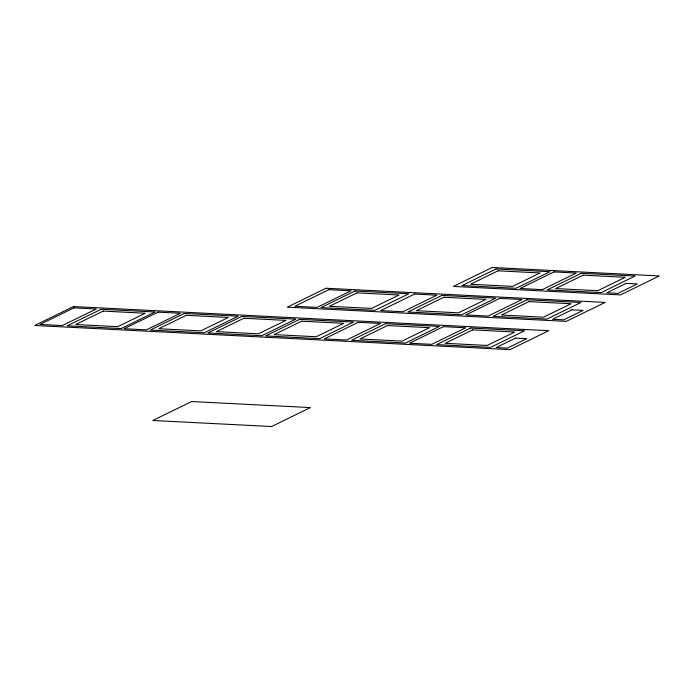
<?xml version="1.0" encoding="UTF-8"?>
<svg xmlns="http://www.w3.org/2000/svg" width="694" height="694" viewBox="0 0 694 694"><rect width="100%" height="100%" fill="white"/><g stroke="black" fill="none" stroke-linecap="round" stroke-linejoin="round"><path stroke-width="1.04" d="M73.512 306.54L34.7 325.486L509.925 349.637L548.737 330.691L73.512 306.54M73.963 307.867L40 324.445L62.278 325.581L96.24 309.004L73.963 307.867M101.177 309.255L67.223 325.824L121.129 328.566L155.092 311.996L101.177 309.255M103.18 311.094L75.689 324.514L117.772 326.657L145.263 313.237L103.18 311.094M158.076 312.144L124.113 328.722L146.391 329.85L180.353 313.28L158.076 312.144M184.248 313.471L150.286 330.049L204.192 332.79L238.155 316.212L184.248 313.471M186.252 315.319L158.761 328.739L200.835 330.873L228.326 317.462L186.252 315.319M241.85 316.403L207.888 332.981L261.794 335.723L295.757 319.145L241.85 316.403M243.854 318.251L216.355 331.663L258.437 333.805L285.928 320.385L243.854 318.251M326.076 288.236L287.255 307.182L566.278 321.365L605.09 302.419L326.076 288.236M328.783 289.684L294.82 306.262L317.089 307.39L351.051 290.812L328.783 289.684M354.955 291.012L320.992 307.589L374.899 310.331L408.861 293.753L354.955 291.012M299.643 319.344L265.681 335.913L319.587 338.655L353.55 322.077L299.643 319.344M356.959 292.859L329.459 306.28L371.542 308.414L399.033 295.002L356.959 292.859M301.647 321.183L274.147 334.603L316.23 336.746L343.721 323.326L301.647 321.183M191.622 401.548L152.81 420.486L271.614 426.532L310.426 407.586L191.622 401.548M414.613 294.048L380.65 310.626L402.928 311.753L436.89 295.176L414.613 294.048M358.26 322.32L324.298 338.898L346.575 340.025L380.538 323.456L358.26 322.32M492.246 267.468L453.434 286.414L620.488 294.907L659.3 275.96L492.246 267.468M441.835 295.427L407.872 312.005L461.779 314.746L495.742 298.168L441.835 295.427M496.036 268.968L462.074 285.546L515.989 288.288L549.952 271.71L496.036 268.968M385.482 323.708L351.52 340.277L405.426 343.018L439.389 326.44L385.482 323.708M443.83 297.275L416.339 310.695L458.422 312.829L485.913 299.418L443.83 297.275M498.04 270.816L470.549 284.236L512.623 286.37L540.123 272.959L498.04 270.816M387.486 325.547L359.986 338.967L402.069 341.11L429.56 327.689L387.486 325.547M499.784 298.377L465.821 314.955L488.099 316.082L522.053 299.504L499.784 298.377M553.994 271.918L520.032 288.496L542.3 289.624L576.263 273.046L553.994 271.918M443.431 326.648L409.469 343.226L431.746 344.354L465.709 327.785L443.431 326.648M526.998 299.756L493.035 316.334L546.941 319.075L580.904 302.497L526.998 299.756M581.208 273.297L547.245 289.875L601.151 292.616L635.114 276.038L581.208 273.297M470.645 328.036L436.682 344.606L490.589 347.347L524.551 330.769L470.645 328.036M529.001 301.604L501.51 315.024L543.584 317.167L571.075 303.746L529.001 301.604M583.212 275.145L555.721 288.565L597.794 290.708L625.285 277.288L583.212 275.145M472.649 329.876L445.158 343.296L487.231 345.439L514.731 332.018L472.649 329.876M571.96 309.81L552.554 319.283L563.693 319.856L583.099 310.383L571.96 309.81M626.17 283.352L606.764 292.825L617.903 293.397L637.309 283.924L626.17 283.352M515.607 338.082L496.201 347.555L507.34 348.128L526.746 338.655L515.607 338.082"/></g></svg>
